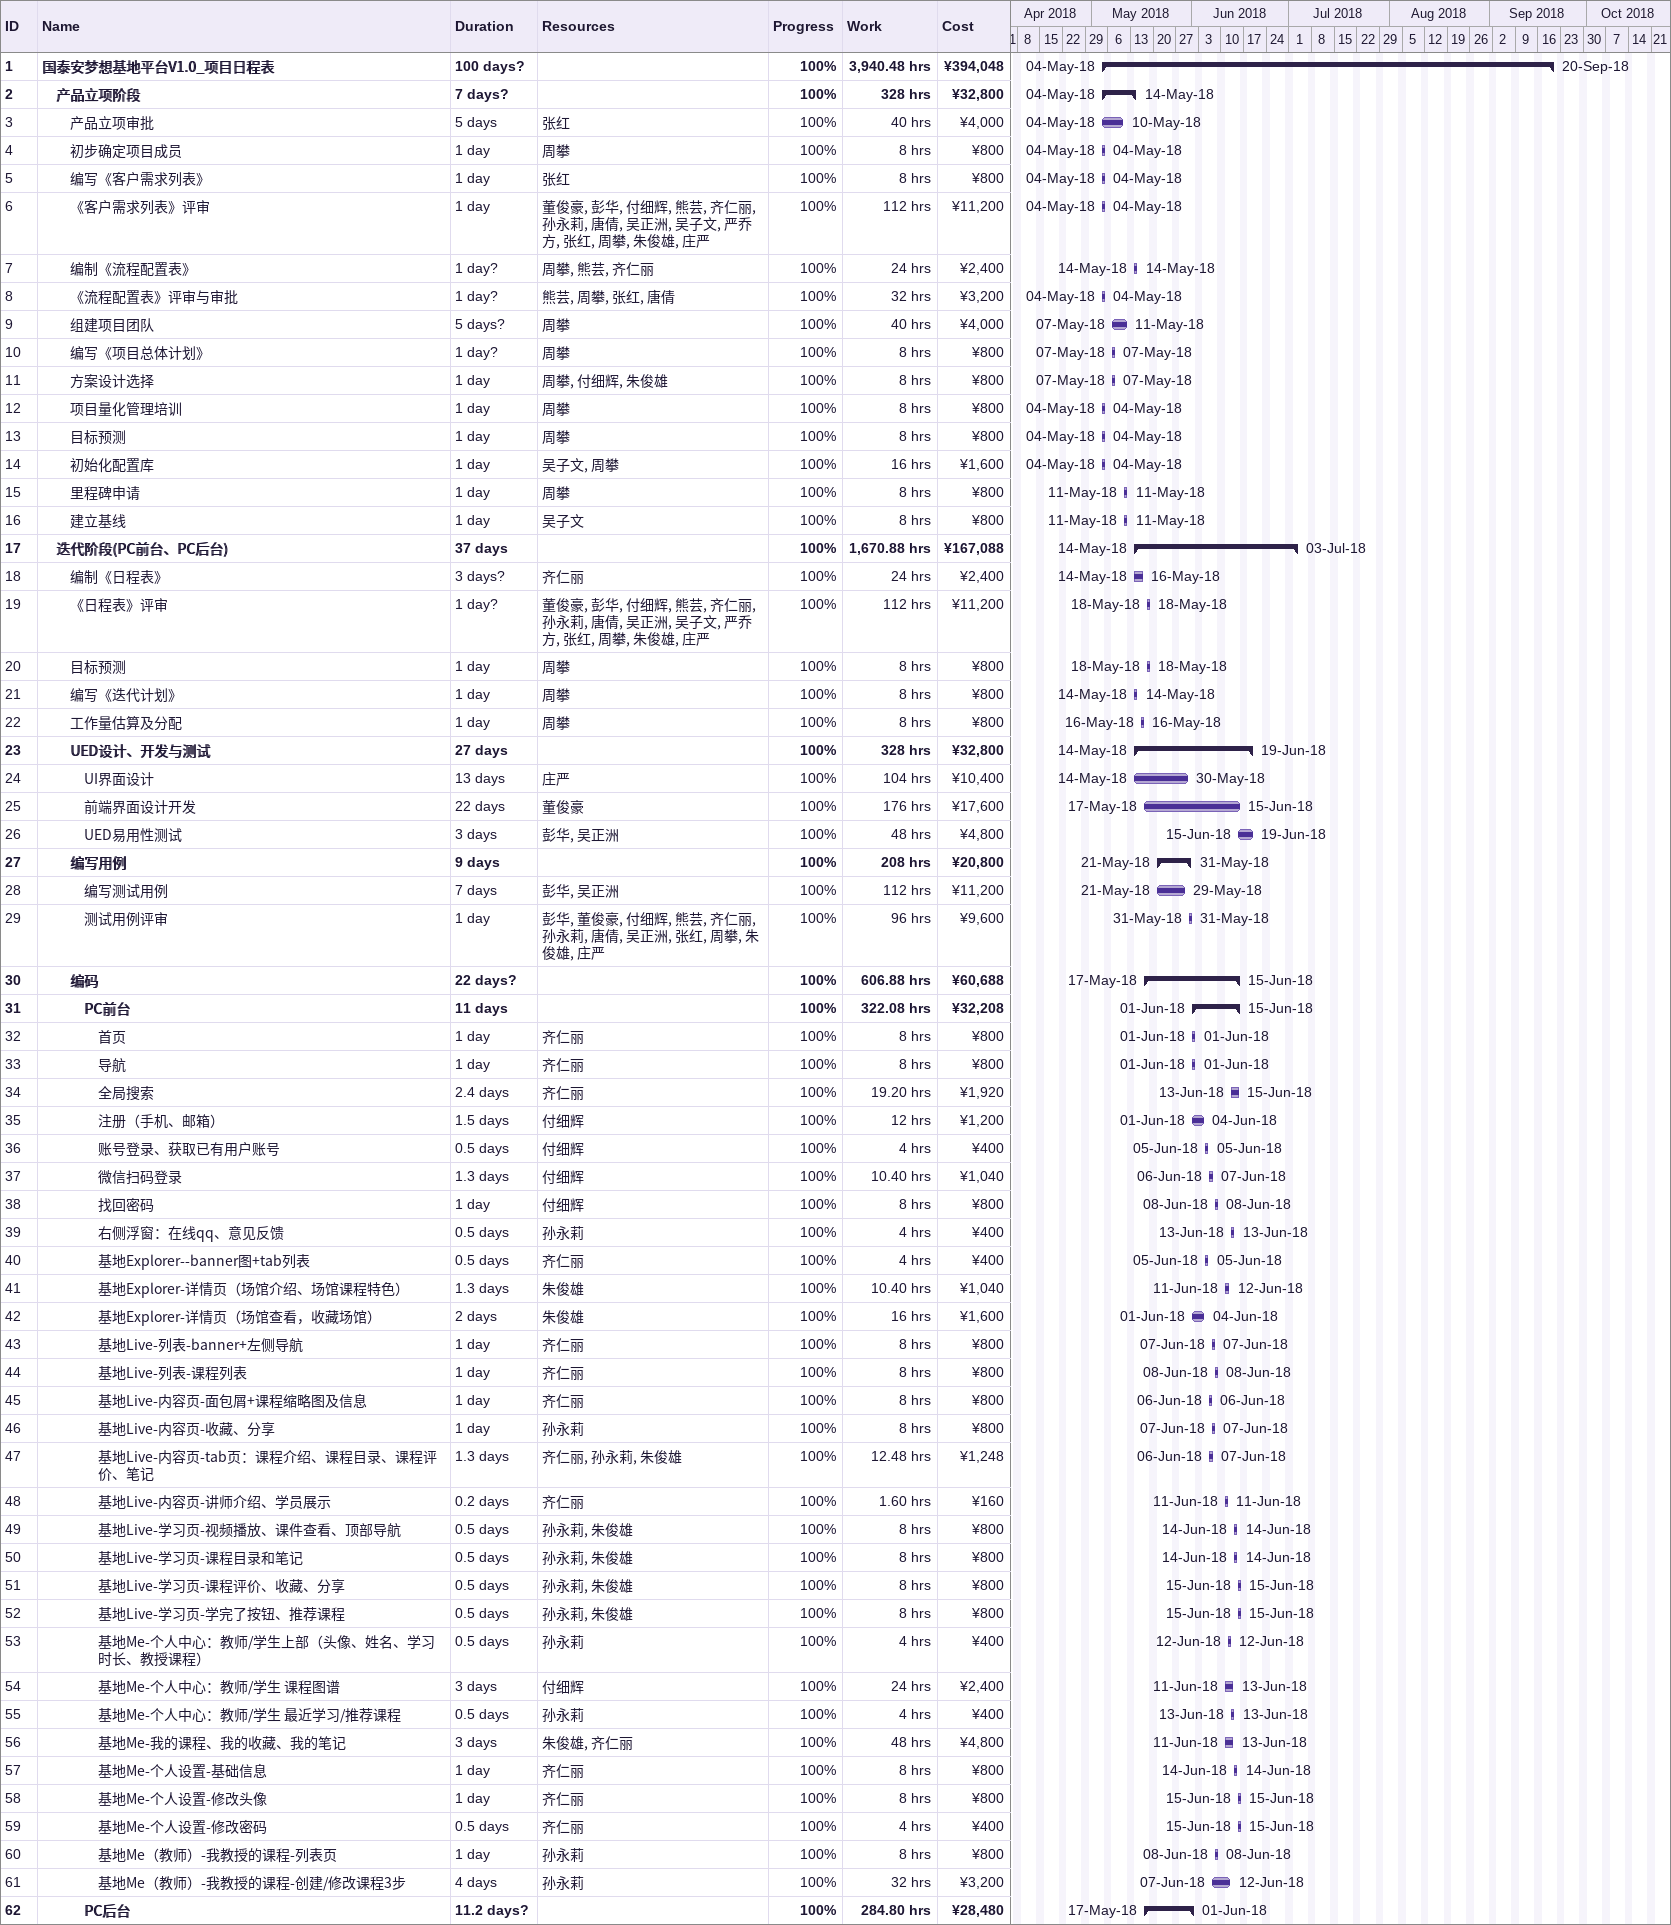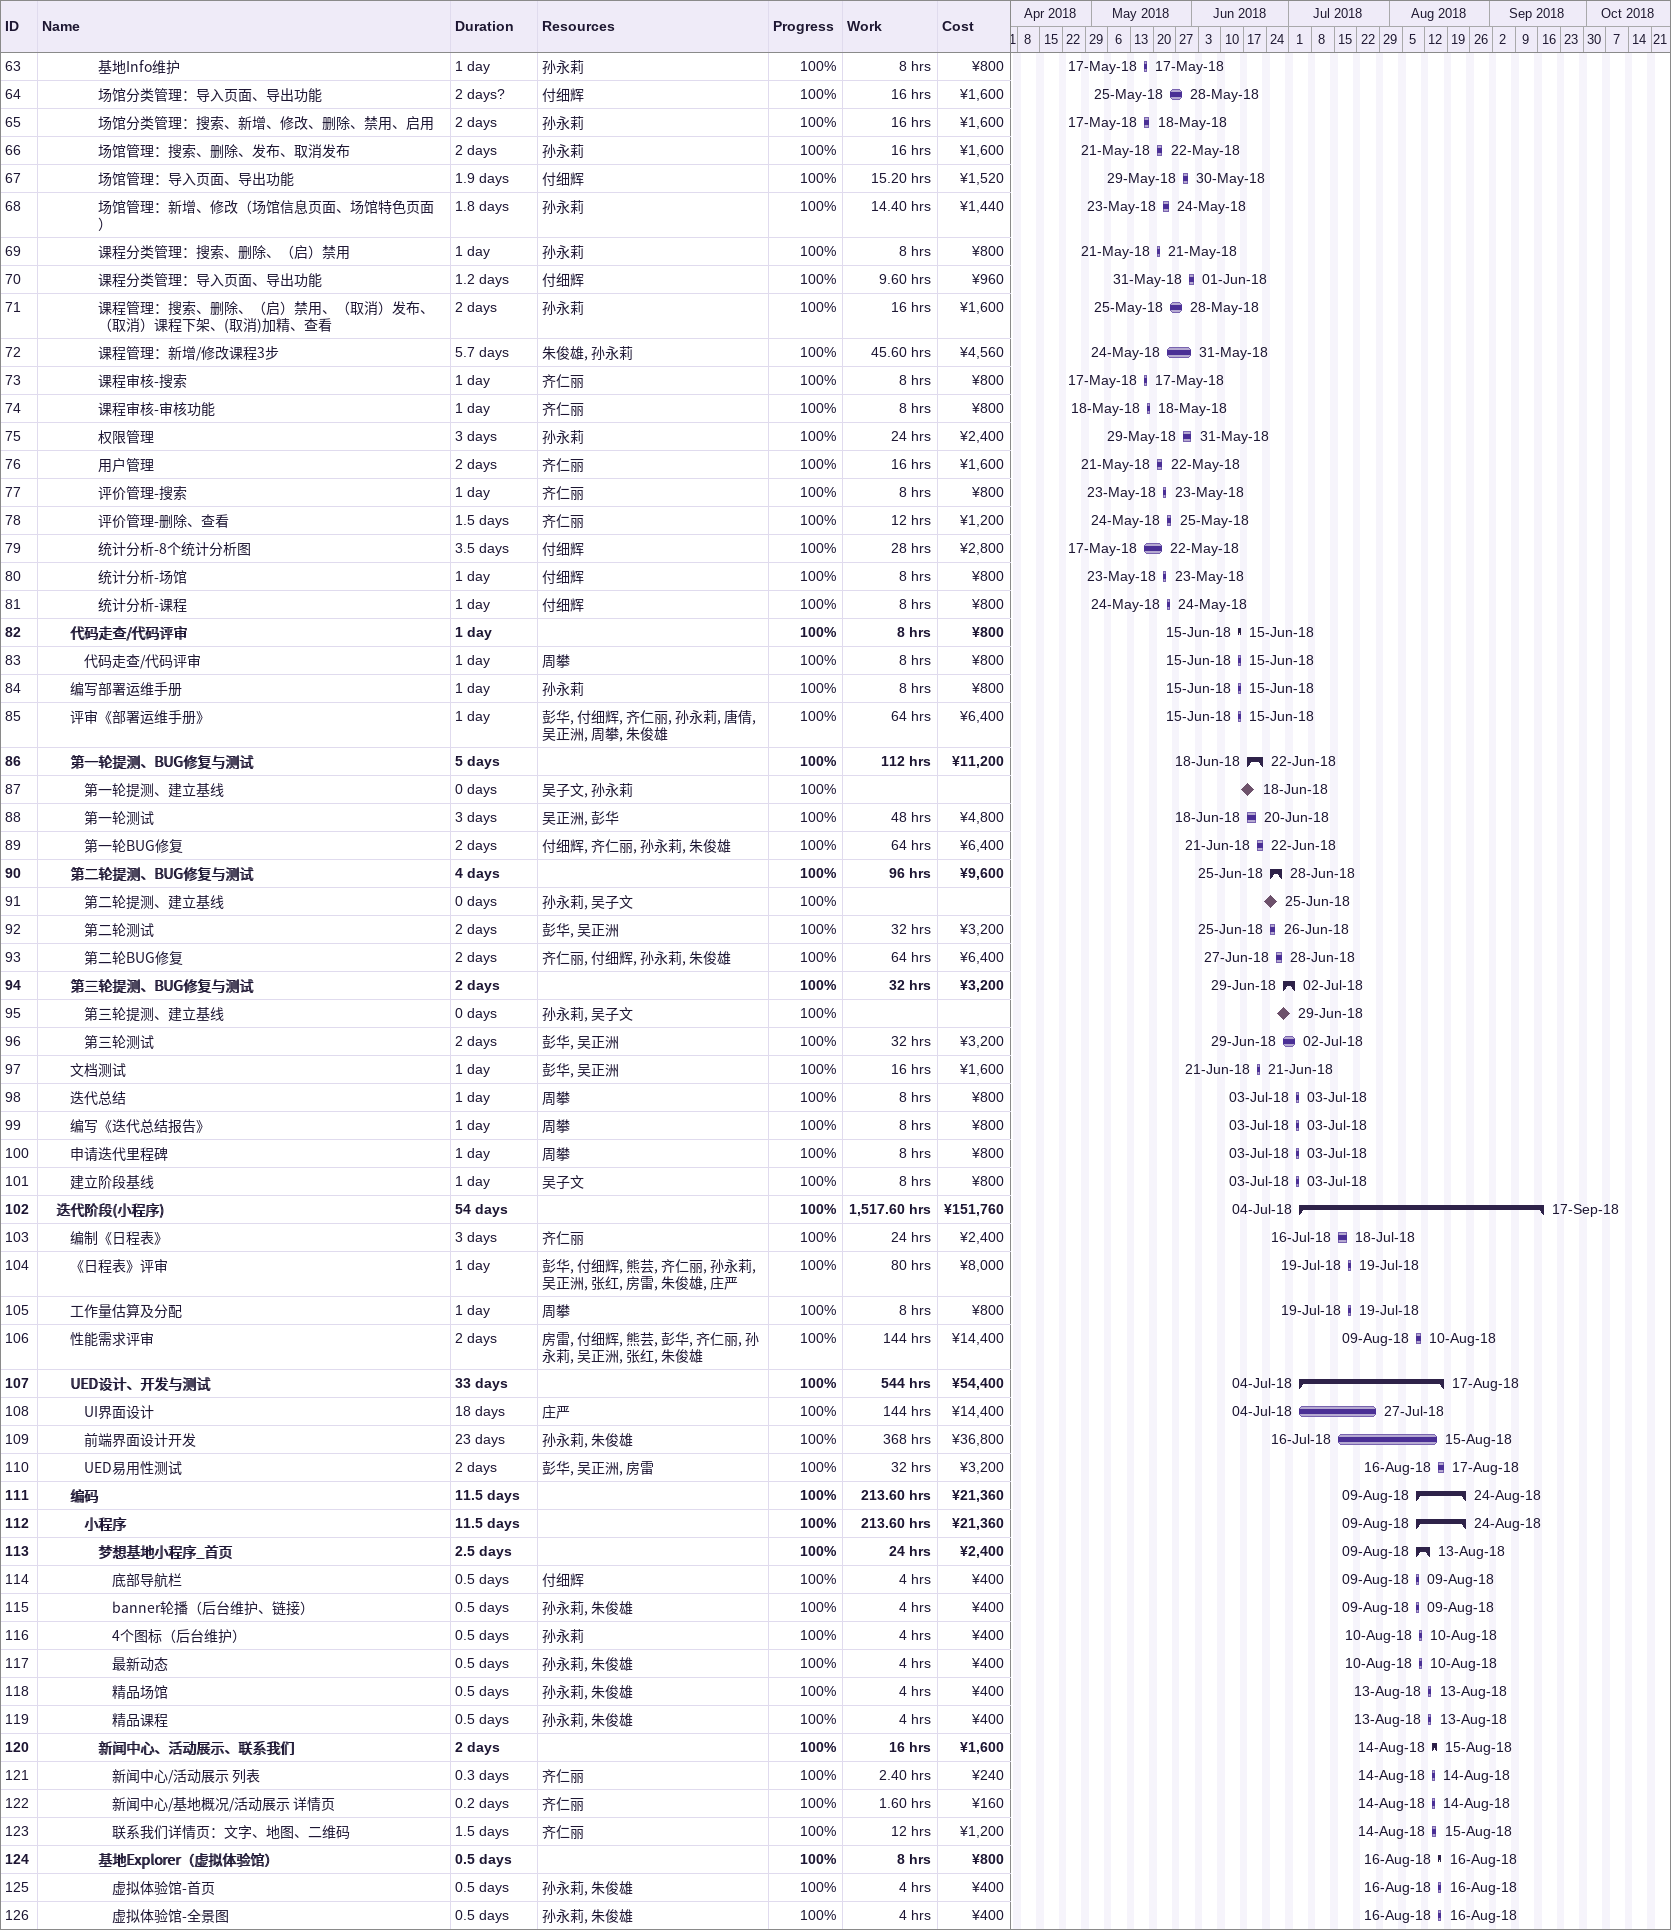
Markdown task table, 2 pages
| ID | Level | Task | Duration | Start | Finish | Resources | % complete | Work (h) | Cost (¥) |
|---|---|---|---|---|---|---|---|---|---|
| 1 | 1 | **国泰安梦想基地平台V1.0_项目日程表** | 100d? | 2018-05-04 | 2018-09-20 |  | 100 | 3940.48 | 394048 |
| 2 | 2 | **产品立项阶段** | 7d? | 2018-05-04 | 2018-05-14 |  | 100 | 328 | 32800 |
| 3 | 3 | 产品立项审批 | 5d | 2018-05-04 | 2018-05-10 | 张红 | 100 | 40 | 4000 |
| 4 | 3 | 初步确定项目成员 | 1d | 2018-05-04 | 2018-05-04 | 周攀 | 100 | 8 | 800 |
| 5 | 3 | 编写《客户需求列表》 | 1d | 2018-05-04 | 2018-05-04 | 张红 | 100 | 8 | 800 |
| 6 | 3 | 《客户需求列表》评审 | 1d | 2018-05-04 | 2018-05-04 | 董俊豪, 彭华, 付细辉, 熊芸, 齐仁丽, 孙永莉, 唐倩, 吴正洲, 吴子文, 严乔方, 张红, 周攀, 朱俊雄, 庄严 | 100 | 112 | 11200 |
| 7 | 3 | 编制《流程配置表》 | 1d? | 2018-05-14 | 2018-05-14 | 周攀, 熊芸, 齐仁丽 | 100 | 24 | 2400 |
| 8 | 3 | 《流程配置表》评审与审批 | 1d? | 2018-05-04 | 2018-05-04 | 熊芸, 周攀, 张红, 唐倩 | 100 | 32 | 3200 |
| 9 | 3 | 组建项目团队 | 5d? | 2018-05-07 | 2018-05-11 | 周攀 | 100 | 40 | 4000 |
| 10 | 3 | 编写《项目总体计划》 | 1d? | 2018-05-07 | 2018-05-07 | 周攀 | 100 | 8 | 800 |
| 11 | 3 | 方案设计选择 | 1d | 2018-05-07 | 2018-05-07 | 周攀, 付细辉, 朱俊雄 | 100 | 8 | 800 |
| 12 | 3 | 项目量化管理培训 | 1d | 2018-05-04 | 2018-05-04 | 周攀 | 100 | 8 | 800 |
| 13 | 3 | 目标预测 | 1d | 2018-05-04 | 2018-05-04 | 周攀 | 100 | 8 | 800 |
| 14 | 3 | 初始化配置库 | 1d | 2018-05-04 | 2018-05-04 | 吴子文, 周攀 | 100 | 16 | 1600 |
| 15 | 3 | 里程碑申请 | 1d | 2018-05-11 | 2018-05-11 | 周攀 | 100 | 8 | 800 |
| 16 | 3 | 建立基线 | 1d | 2018-05-11 | 2018-05-11 | 吴子文 | 100 | 8 | 800 |
| 17 | 2 | **迭代阶段(PC前台、PC后台)** | 37d | 2018-05-14 | 2018-07-03 |  | 100 | 1670.88 | 167088 |
| 18 | 3 | 编制《日程表》 | 3d? | 2018-05-14 | 2018-05-16 | 齐仁丽 | 100 | 24 | 2400 |
| 19 | 3 | 《日程表》评审 | 1d? | 2018-05-18 | 2018-05-18 | 董俊豪, 彭华, 付细辉, 熊芸, 齐仁丽, 孙永莉, 唐倩, 吴正洲, 吴子文, 严乔方, 张红, 周攀, 朱俊雄, 庄严 | 100 | 112 | 11200 |
| 20 | 3 | 目标预测 | 1d | 2018-05-18 | 2018-05-18 | 周攀 | 100 | 8 | 800 |
| 21 | 3 | 编写《迭代计划》 | 1d | 2018-05-14 | 2018-05-14 | 周攀 | 100 | 8 | 800 |
| 22 | 3 | 工作量估算及分配 | 1d | 2018-05-16 | 2018-05-16 | 周攀 | 100 | 8 | 800 |
| 23 | 3 | **UED设计、开发与测试** | 27d | 2018-05-14 | 2018-06-19 |  | 100 | 328 | 32800 |
| 24 | 4 | UI界面设计 | 13d | 2018-05-14 | 2018-05-30 | 庄严 | 100 | 104 | 10400 |
| 25 | 4 | 前端界面设计开发 | 22d | 2018-05-17 | 2018-06-15 | 董俊豪 | 100 | 176 | 17600 |
| 26 | 4 | UED易用性测试 | 3d | 2018-06-15 | 2018-06-19 | 彭华, 吴正洲 | 100 | 48 | 4800 |
| 27 | 3 | **编写用例** | 9d | 2018-05-21 | 2018-05-31 |  | 100 | 208 | 20800 |
| 28 | 4 | 编写测试用例 | 7d | 2018-05-21 | 2018-05-29 | 彭华, 吴正洲 | 100 | 112 | 11200 |
| 29 | 4 | 测试用例评审 | 1d | 2018-05-31 | 2018-05-31 | 彭华, 董俊豪, 付细辉, 熊芸, 齐仁丽, 孙永莉, 唐倩, 吴正洲, 张红, 周攀, 朱俊雄, 庄严 | 100 | 96 | 9600 |
| 30 | 3 | **编码** | 22d? | 2018-05-17 | 2018-06-15 |  | 100 | 606.88 | 60688 |
| 31 | 4 | **PC前台** | 11d | 2018-06-01 | 2018-06-15 |  | 100 | 322.08 | 32208 |
| 32 | 5 | 首页 | 1d | 2018-06-01 | 2018-06-01 | 齐仁丽 | 100 | 8 | 800 |
| 33 | 5 | 导航 | 1d | 2018-06-01 | 2018-06-01 | 齐仁丽 | 100 | 8 | 800 |
| 34 | 5 | 全局搜索 | 2.4d | 2018-06-13 | 2018-06-15 | 齐仁丽 | 100 | 19.20 | 1920 |
| 35 | 5 | 注册（手机、邮箱） | 1.5d | 2018-06-01 | 2018-06-04 | 付细辉 | 100 | 12 | 1200 |
| 36 | 5 | 账号登录、获取已有用户账号 | 0.5d | 2018-06-05 | 2018-06-05 | 付细辉 | 100 | 4 | 400 |
| 37 | 5 | 微信扫码登录 | 1.3d | 2018-06-06 | 2018-06-07 | 付细辉 | 100 | 10.40 | 1040 |
| 38 | 5 | 找回密码 | 1d | 2018-06-08 | 2018-06-08 | 付细辉 | 100 | 8 | 800 |
| 39 | 5 | 右侧浮窗：在线qq、意见反馈 | 0.5d | 2018-06-13 | 2018-06-13 | 孙永莉 | 100 | 4 | 400 |
| 40 | 5 | 基地Explorer--banner图+tab列表 | 0.5d | 2018-06-05 | 2018-06-05 | 齐仁丽 | 100 | 4 | 400 |
| 41 | 5 | 基地Explorer-详情页（场馆介绍、场馆课程特色） | 1.3d | 2018-06-11 | 2018-06-12 | 朱俊雄 | 100 | 10.40 | 1040 |
| 42 | 5 | 基地Explorer-详情页（场馆查看，收藏场馆） | 2d | 2018-06-01 | 2018-06-04 | 朱俊雄 | 100 | 16 | 1600 |
| 43 | 5 | 基地Live-列表-banner+左侧导航 | 1d | 2018-06-07 | 2018-06-07 | 齐仁丽 | 100 | 8 | 800 |
| 44 | 5 | 基地Live-列表-课程列表 | 1d | 2018-06-08 | 2018-06-08 | 齐仁丽 | 100 | 8 | 800 |
| 45 | 5 | 基地Live-内容页-面包屑+课程缩略图及信息 | 1d | 2018-06-06 | 2018-06-06 | 齐仁丽 | 100 | 8 | 800 |
| 46 | 5 | 基地Live-内容页-收藏、分享 | 1d | 2018-06-07 | 2018-06-07 | 孙永莉 | 100 | 8 | 800 |
| 47 | 5 | 基地Live-内容页-tab页：课程介绍、课程目录、课程评价、笔记 | 1.3d | 2018-06-06 | 2018-06-07 | 齐仁丽, 孙永莉, 朱俊雄 | 100 | 12.48 | 1248 |
| 48 | 5 | 基地Live-内容页-讲师介绍、学员展示 | 0.2d | 2018-06-11 | 2018-06-11 | 齐仁丽 | 100 | 1.60 | 160 |
| 49 | 5 | 基地Live-学习页-视频播放、课件查看、顶部导航 | 0.5d | 2018-06-14 | 2018-06-14 | 孙永莉, 朱俊雄 | 100 | 8 | 800 |
| 50 | 5 | 基地Live-学习页-课程目录和笔记 | 0.5d | 2018-06-14 | 2018-06-14 | 孙永莉, 朱俊雄 | 100 | 8 | 800 |
| 51 | 5 | 基地Live-学习页-课程评价、收藏、分享 | 0.5d | 2018-06-15 | 2018-06-15 | 孙永莉, 朱俊雄 | 100 | 8 | 800 |
| 52 | 5 | 基地Live-学习页-学完了按钮、推荐课程 | 0.5d | 2018-06-15 | 2018-06-15 | 孙永莉, 朱俊雄 | 100 | 8 | 800 |
| 53 | 5 | 基地Me-个人中心：教师/学生上部（头像、姓名、学习时长、教授课程） | 0.5d | 2018-06-12 | 2018-06-12 | 孙永莉 | 100 | 4 | 400 |
| 54 | 5 | 基地Me-个人中心：教师/学生 课程图谱 | 3d | 2018-06-11 | 2018-06-13 | 付细辉 | 100 | 24 | 2400 |
| 55 | 5 | 基地Me-个人中心：教师/学生 最近学习/推荐课程 | 0.5d | 2018-06-13 | 2018-06-13 | 孙永莉 | 100 | 4 | 400 |
| 56 | 5 | 基地Me-我的课程、我的收藏、我的笔记 | 3d | 2018-06-11 | 2018-06-13 | 朱俊雄, 齐仁丽 | 100 | 48 | 4800 |
| 57 | 5 | 基地Me-个人设置-基础信息 | 1d | 2018-06-14 | 2018-06-14 | 齐仁丽 | 100 | 8 | 800 |
| 58 | 5 | 基地Me-个人设置-修改头像 | 1d | 2018-06-15 | 2018-06-15 | 齐仁丽 | 100 | 8 | 800 |
| 59 | 5 | 基地Me-个人设置-修改密码 | 0.5d | 2018-06-15 | 2018-06-15 | 齐仁丽 | 100 | 4 | 400 |
| 60 | 5 | 基地Me（教师）-我教授的课程-列表页 | 1d | 2018-06-08 | 2018-06-08 | 孙永莉 | 100 | 8 | 800 |
| 61 | 5 | 基地Me（教师）-我教授的课程-创建/修改课程3步 | 4d | 2018-06-07 | 2018-06-12 | 孙永莉 | 100 | 32 | 3200 |
| 62 | 4 | **PC后台** | 11.2d? | 2018-05-17 | 2018-06-01 |  | 100 | 284.80 | 28480 |
| 63 | 5 | 基地Info维护 | 1d | 2018-05-17 | 2018-05-17 | 孙永莉 | 100 | 8 | 800 |
| 64 | 5 | 场馆分类管理：导入页面、导出功能 | 2d? | 2018-05-25 | 2018-05-28 | 付细辉 | 100 | 16 | 1600 |
| 65 | 5 | 场馆分类管理：搜索、新增、修改、删除、禁用、启用 | 2d | 2018-05-17 | 2018-05-18 | 孙永莉 | 100 | 16 | 1600 |
| 66 | 5 | 场馆管理：搜索、删除、发布、取消发布 | 2d | 2018-05-21 | 2018-05-22 | 孙永莉 | 100 | 16 | 1600 |
| 67 | 5 | 场馆管理：导入页面、导出功能 | 1.9d | 2018-05-29 | 2018-05-30 | 付细辉 | 100 | 15.20 | 1520 |
| 68 | 5 | 场馆管理：新增、修改（场馆信息页面、场馆特色页面） | 1.8d | 2018-05-23 | 2018-05-24 | 孙永莉 | 100 | 14.40 | 1440 |
| 69 | 5 | 课程分类管理：搜索、删除、（启）禁用 | 1d | 2018-05-21 | 2018-05-21 | 孙永莉 | 100 | 8 | 800 |
| 70 | 5 | 课程分类管理：导入页面、导出功能 | 1.2d | 2018-05-31 | 2018-06-01 | 付细辉 | 100 | 9.60 | 960 |
| 71 | 5 | 课程管理：搜索、删除、（启）禁用、（取消）发布、（取消）课程下架、(取消)加精、查看 | 2d | 2018-05-25 | 2018-05-28 | 孙永莉 | 100 | 16 | 1600 |
| 72 | 5 | 课程管理：新增/修改课程3步 | 5.7d | 2018-05-24 | 2018-05-31 | 朱俊雄, 孙永莉 | 100 | 45.60 | 4560 |
| 73 | 5 | 课程审核-搜索 | 1d | 2018-05-17 | 2018-05-17 | 齐仁丽 | 100 | 8 | 800 |
| 74 | 5 | 课程审核-审核功能 | 1d | 2018-05-18 | 2018-05-18 | 齐仁丽 | 100 | 8 | 800 |
| 75 | 5 | 权限管理 | 3d | 2018-05-29 | 2018-05-31 | 孙永莉 | 100 | 24 | 2400 |
| 76 | 5 | 用户管理 | 2d | 2018-05-21 | 2018-05-22 | 齐仁丽 | 100 | 16 | 1600 |
| 77 | 5 | 评价管理-搜索 | 1d | 2018-05-23 | 2018-05-23 | 齐仁丽 | 100 | 8 | 800 |
| 78 | 5 | 评价管理-删除、查看 | 1.5d | 2018-05-24 | 2018-05-25 | 齐仁丽 | 100 | 12 | 1200 |
| 79 | 5 | 统计分析-8个统计分析图 | 3.5d | 2018-05-17 | 2018-05-22 | 付细辉 | 100 | 28 | 2800 |
| 80 | 5 | 统计分析-场馆 | 1d | 2018-05-23 | 2018-05-23 | 付细辉 | 100 | 8 | 800 |
| 81 | 5 | 统计分析-课程 | 1d | 2018-05-24 | 2018-05-24 | 付细辉 | 100 | 8 | 800 |
| 82 | 3 | **代码走查/代码评审** | 1d | 2018-06-15 | 2018-06-15 |  | 100 | 8 | 800 |
| 83 | 4 | 代码走查/代码评审 | 1d | 2018-06-15 | 2018-06-15 | 周攀 | 100 | 8 | 800 |
| 84 | 3 | 编写部署运维手册 | 1d | 2018-06-15 | 2018-06-15 | 孙永莉 | 100 | 8 | 800 |
| 85 | 3 | 评审《部署运维手册》 | 1d | 2018-06-15 | 2018-06-15 | 彭华, 付细辉, 齐仁丽, 孙永莉, 唐倩, 吴正洲, 周攀, 朱俊雄 | 100 | 64 | 6400 |
| 86 | 3 | **第一轮提测、BUG修复与测试** | 5d | 2018-06-18 | 2018-06-22 |  | 100 | 112 | 11200 |
| 87 | 4 | 第一轮提测、建立基线 | 0d | 2018-06-18 | 2018-06-18 | 吴子文, 孙永莉 | 100 |  |  |
| 88 | 4 | 第一轮测试 | 3d | 2018-06-18 | 2018-06-20 | 吴正洲, 彭华 | 100 | 48 | 4800 |
| 89 | 4 | 第一轮BUG修复 | 2d | 2018-06-21 | 2018-06-22 | 付细辉, 齐仁丽, 孙永莉, 朱俊雄 | 100 | 64 | 6400 |
| 90 | 3 | **第二轮提测、BUG修复与测试** | 4d | 2018-06-25 | 2018-06-28 |  | 100 | 96 | 9600 |
| 91 | 4 | 第二轮提测、建立基线 | 0d | 2018-06-25 | 2018-06-25 | 孙永莉, 吴子文 | 100 |  |  |
| 92 | 4 | 第二轮测试 | 2d | 2018-06-25 | 2018-06-26 | 彭华, 吴正洲 | 100 | 32 | 3200 |
| 93 | 4 | 第二轮BUG修复 | 2d | 2018-06-27 | 2018-06-28 | 齐仁丽, 付细辉, 孙永莉, 朱俊雄 | 100 | 64 | 6400 |
| 94 | 3 | **第三轮提测、BUG修复与测试** | 2d | 2018-06-29 | 2018-07-02 |  | 100 | 32 | 3200 |
| 95 | 4 | 第三轮提测、建立基线 | 0d | 2018-06-29 | 2018-06-29 | 孙永莉, 吴子文 | 100 |  |  |
| 96 | 4 | 第三轮测试 | 2d | 2018-06-29 | 2018-07-02 | 彭华, 吴正洲 | 100 | 32 | 3200 |
| 97 | 3 | 文档测试 | 1d | 2018-06-21 | 2018-06-21 | 彭华, 吴正洲 | 100 | 16 | 1600 |
| 98 | 3 | 迭代总结 | 1d | 2018-07-03 | 2018-07-03 | 周攀 | 100 | 8 | 800 |
| 99 | 3 | 编写《迭代总结报告》 | 1d | 2018-07-03 | 2018-07-03 | 周攀 | 100 | 8 | 800 |
| 100 | 3 | 申请迭代里程碑 | 1d | 2018-07-03 | 2018-07-03 | 周攀 | 100 | 8 | 800 |
| 101 | 3 | 建立阶段基线 | 1d | 2018-07-03 | 2018-07-03 | 吴子文 | 100 | 8 | 800 |
| 102 | 2 | **迭代阶段(小程序)** | 54d | 2018-07-04 | 2018-09-17 |  | 100 | 1517.60 | 151760 |
| 103 | 3 | 编制《日程表》 | 3d | 2018-07-16 | 2018-07-18 | 齐仁丽 | 100 | 24 | 2400 |
| 104 | 3 | 《日程表》评审 | 1d | 2018-07-19 | 2018-07-19 | 彭华, 付细辉, 熊芸, 齐仁丽, 孙永莉, 吴正洲, 张红, 房雷, 朱俊雄, 庄严 | 100 | 80 | 8000 |
| 105 | 3 | 工作量估算及分配 | 1d | 2018-07-19 | 2018-07-19 | 周攀 | 100 | 8 | 800 |
| 106 | 3 | 性能需求评审 | 2d | 2018-08-09 | 2018-08-10 | 房雷, 付细辉, 熊芸, 彭华, 齐仁丽, 孙永莉, 吴正洲, 张红, 朱俊雄 | 100 | 144 | 14400 |
| 107 | 3 | **UED设计、开发与测试** | 33d | 2018-07-04 | 2018-08-17 |  | 100 | 544 | 54400 |
| 108 | 4 | UI界面设计 | 18d | 2018-07-04 | 2018-07-27 | 庄严 | 100 | 144 | 14400 |
| 109 | 4 | 前端界面设计开发 | 23d | 2018-07-16 | 2018-08-15 | 孙永莉, 朱俊雄 | 100 | 368 | 36800 |
| 110 | 4 | UED易用性测试 | 2d | 2018-08-16 | 2018-08-17 | 彭华, 吴正洲, 房雷 | 100 | 32 | 3200 |
| 111 | 3 | **编码** | 11.5d | 2018-08-09 | 2018-08-24 |  | 100 | 213.60 | 21360 |
| 112 | 4 | **小程序** | 11.5d | 2018-08-09 | 2018-08-24 |  | 100 | 213.60 | 21360 |
| 113 | 5 | **梦想基地小程序_首页** | 2.5d | 2018-08-09 | 2018-08-13 |  | 100 | 24 | 2400 |
| 114 | 6 | 底部导航栏 | 0.5d | 2018-08-09 | 2018-08-09 | 付细辉 | 100 | 4 | 400 |
| 115 | 6 | banner轮播（后台维护、链接） | 0.5d | 2018-08-09 | 2018-08-09 | 孙永莉, 朱俊雄 | 100 | 4 | 400 |
| 116 | 6 | 4个图标（后台维护） | 0.5d | 2018-08-10 | 2018-08-10 | 孙永莉 | 100 | 4 | 400 |
| 117 | 6 | 最新动态 | 0.5d | 2018-08-10 | 2018-08-10 | 孙永莉, 朱俊雄 | 100 | 4 | 400 |
| 118 | 6 | 精品场馆 | 0.5d | 2018-08-13 | 2018-08-13 | 孙永莉, 朱俊雄 | 100 | 4 | 400 |
| 119 | 6 | 精品课程 | 0.5d | 2018-08-13 | 2018-08-13 | 孙永莉, 朱俊雄 | 100 | 4 | 400 |
| 120 | 5 | **新闻中心、活动展示、联系我们** | 2d | 2018-08-14 | 2018-08-15 |  | 100 | 16 | 1600 |
| 121 | 6 | 新闻中心/活动展示 列表 | 0.3d | 2018-08-14 | 2018-08-14 | 齐仁丽 | 100 | 2.40 | 240 |
| 122 | 6 | 新闻中心/基地概况/活动展示 详情页 | 0.2d | 2018-08-14 | 2018-08-14 | 齐仁丽 | 100 | 1.60 | 160 |
| 123 | 6 | 联系我们详情页：文字、地图、二维码 | 1.5d | 2018-08-14 | 2018-08-15 | 齐仁丽 | 100 | 12 | 1200 |
| 124 | 5 | **基地Explorer（虚拟体验馆）** | 0.5d | 2018-08-16 | 2018-08-16 |  | 100 | 8 | 800 |
| 125 | 6 | 虚拟体验馆-首页 | 0.5d | 2018-08-16 | 2018-08-16 | 孙永莉, 朱俊雄 | 100 | 4 | 400 |
| 126 | 6 | 虚拟体验馆-全景图 | 0.5d | 2018-08-16 | 2018-08-16 | 孙永莉, 朱俊雄 | 100 | 4 | 400 |
